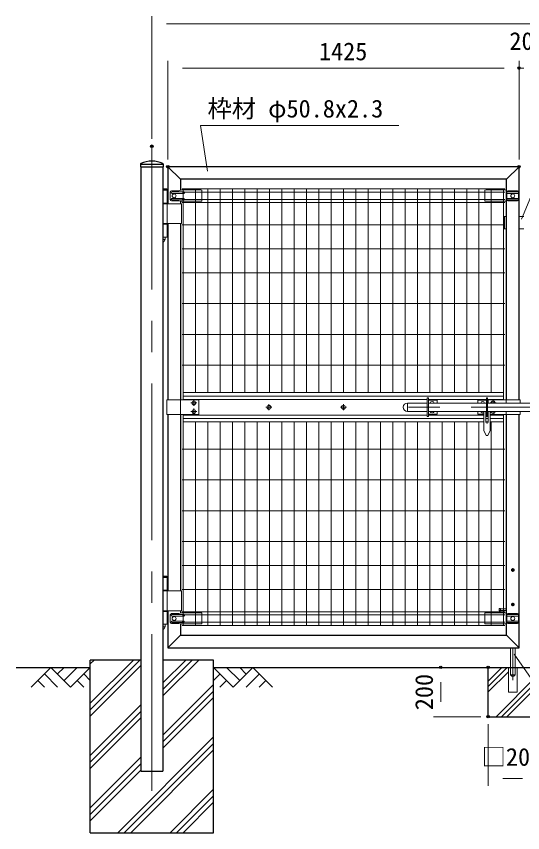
# Model space of a CAD drawing. Units: millimetres, scale not verified. Extents: x -6300 to 6300, y -4455 to 4455.
# Drawn here: x -3371 to -1317, y -2481 to 829 of the extents above; entities that cross this region are included whole.
import ezdxf
from ezdxf.enums import TextEntityAlignment as Align

# ---------------------------------------------------------------- set-up
doc = ezdxf.new("R2010")
doc.units = ezdxf.units.MM
doc.header["$LTSCALE"] = 20
doc.header["$PDMODE"] = 32
doc.header["$PDSIZE"] = 10
doc.linetypes.add('DASHED', pattern=[7.5, 6, -1.5])
doc.linetypes.add('USER1', pattern=[50.8, 31.75, -6.35, 6.35, -6.35])
for name, color, linetype, lineweight in [('0-0_D-STR1', 1, 'Continuous', 25), ('0-1_D-BMK', 2, 'USER1', 13), ('0-2_D-DCR-HCH', 7, 'Continuous', 13), ('0-3_D-STR4', 7, 'Continuous', 25), ('0-4_D-STR2', 7, 'Continuous', 13), ('0-5_D-STR3', 3, 'Continuous', 13), ('0-6_D-BGD', 7, 'Continuous', 25), ('0-7_D-STR-DIM', 7, 'Continuous', 13), ('0-9_Defpoints', 8, 'Continuous', 25), ('0-A_D-STR-TXT', 7, 'Continuous', 13)]:
    doc.layers.add(name, color=color, linetype=linetype, lineweight=lineweight)
doc.styles.add('ＭＳ ゴシック', font='')
doc.styles.get('ＭＳ ゴシック').set_extended_font_data('MS Gothic')

msp = doc.modelspace()

# ---------------------------------------------------------------- linework, layer by layer
at = {"layer": '0-0_D-STR1'}
for p, q in [((-2867.88, 229.48), (-2774.88, 229.48)), ((-2867.88, 229.48), (-2867.88, 219.48)), ((-2867.88, 219.48), (-2774.88, 219.48)), ((-2865.93, 219.48), (-2865.93, -2230.52)), ((-2776.83, 219.48), (-2776.83, -2230.52)), ((-2774.88, 229.48), (-2774.88, 219.48)), ((-2756.38, 219.48), (-2705.58, 168.68)), ((-1331.38, 219.48), (-1382.18, 168.68)), ((-2705.58, 79.66), (-2705.58, 69.48)), ((-2756.38, -10.52), (-2756.38, -725.52)), ((-2705.58, -10.52), (-2705.58, -725.52)), ((-2756.38, -785.52), (-2756.38, -1500.52)), ((-2705.58, -785.52), (-2705.58, -1500.52)), ((-2756.38, -1580.52), (-2756.38, -1730.52)), ((-2705.58, -1580.52), (-2705.58, -1590.43)), ((-2705.58, -1634.34), (-2705.58, -1679.72)), ((-2705.58, -1679.72), (-2756.38, -1730.52)), ((-1382.18, -1679.72), (-1331.38, -1730.52)), ((-2865.93, -2230.52), (-2776.83, -2230.52))]:
    msp.add_line(p, q, dxfattribs=at)
for points in [[(-1331.38, -725.52), (-1331.38, 219.48), (-2756.38, 219.48), (-2756.38, 69.48)], [(-1382.18, -725.52), (-1382.18, 168.68), (-2705.58, 168.68), (-2705.58, 123.57)], [(-2756.38, -1730.52), (-1331.38, -1730.52), (-1331.38, -1669.72), (-1331.38, -785.52)], [(-2705.58, -1679.72), (-1382.18, -1679.72), (-1382.18, -1669.72), (-1382.18, -785.52)]]:
    msp.add_lwpolyline(points, dxfattribs=at)
for centre, radius, start, end in [((-2864.68, 229.48), 3.2, 120.05225, 180), ((-2821.38, 138.82), 103.66, 64.33066, 115.66934), ((-2778.08, 229.48), 3.2, 0, 59.94775)]:
    msp.add_arc(centre, radius, start, end, dxfattribs=at)
at = {"layer": '0-1_D-BMK'}
for p, q in [((-2821.38, -2310.52), (-2821.38, 309.48)), ((-2650.98, -750.02), (-2650.98, -726.02)), ((-1436.78, -738.52), (-1436.78, -726.02)), ((-2662.98, -738.02), (-2638.98, -738.02)), ((-2650.98, -785.02), (-2650.98, -761.02)), ((-2358.37, -755.52), (-2334.37, -755.52)), ((-2346.37, -767.52), (-2346.37, -743.52)), ((-2031.88, -755.52), (-2055.88, -755.52)), ((-2043.88, -767.52), (-2043.88, -743.52)), ((-891.13, -755.52), (-1811.13, -755.52)), ((-1424.78, -738.02), (-1448.78, -738.02)), ((-2662.98, -773.02), (-2638.98, -773.02)), ((-1424.78, -773.02), (-1448.78, -773.02)), ((-1436.78, -785.02), (-1436.78, -772.52)), ((-1363.92, -1415.52), (-1349.64, -1415.52)), ((-1356.78, -1422.66), (-1356.78, -1408.38)), ((-1363.92, -1555.52), (-1349.64, -1555.52)), ((-1356.78, -1562.66), (-1356.78, -1548.38)), ((-1356.78, -1862.2), (-1356.78, -1730.52))]:
    msp.add_line(p, q, dxfattribs=at)
at = {"layer": '0-2_D-DCR-HCH'}
for p, q in [((-3071.38, -1796.55), (-3055.35, -1780.52)), ((-3071.38, -1982.16), (-2869.74, -1780.52)), ((-3071.38, -1955.65), (-2896.25, -1780.52)), ((-2776.83, -1926.26), (-2631.09, -1780.52)), ((-2776.83, -1899.75), (-2657.6, -1780.52)), ((-2776.83, -1873.23), (-2684.12, -1780.52)), ((-3231.02, -1810.52), (-3310.83, -1890.34)), ((-3231.02, -1810.52), (-3151.2, -1890.34)), ((-3204.41, -1837.13), (-3177.8, -1810.52)), ((-3177.8, -1863.73), (-3124.59, -1810.52)), ((-3151.2, -1890.34), (-3071.38, -1810.52)), ((-3071.38, -2008.68), (-2865.93, -1803.23)), ((-2491.56, -1890.34), (-2571.38, -1810.52)), ((-2464.96, -1863.73), (-2518.17, -1810.52)), ((-2411.74, -1810.52), (-2491.56, -1890.34)), ((-2438.21, -1837.26), (-2464.96, -1810.52)), ((-2411.74, -1810.52), (-2331.93, -1890.34)), ((-1456.78, -1887.78), (-1379.52, -1810.52)), ((-1456.78, -1865.68), (-1401.62, -1810.52)), ((-3257.62, -1837.13), (-3204.17, -1890.34)), ((-3097.99, -1837.13), (-3071.38, -1863.61)), ((-2544.77, -1837.13), (-2571.38, -1863.61)), ((-2385.14, -1837.13), (-2438.59, -1890.34)), ((-1456.78, -1909.88), (-1374.78, -1827.88)), ((-1424.84, -2010.52), (-1256.78, -1842.46)), ((-3284.23, -1863.73), (-3257.5, -1890.34)), ((-3124.59, -1863.73), (-3097.86, -1890.34)), ((-2776.83, -2085.36), (-2571.38, -1879.91)), ((-2518.17, -1863.73), (-2544.9, -1890.34)), ((-2358.53, -1863.73), (-2385.26, -1890.34)), ((-1402.74, -2010.52), (-1256.78, -1864.56)), ((-1380.65, -2010.52), (-1256.78, -1886.65)), ((-2776.83, -2111.88), (-2571.38, -1906.43)), ((-2776.83, -2138.4), (-2571.38, -1932.95)), ((-3071.38, -2167.78), (-2865.93, -1962.33)), ((-3071.38, -2194.3), (-2865.93, -1988.85)), ((-3071.38, -2220.81), (-2865.93, -2015.36)), ((-2959.86, -2480.52), (-2571.38, -2092.04)), ((-2933.34, -2480.52), (-2571.38, -2118.56)), ((-2906.82, -2480.52), (-2571.38, -2145.08)), ((-3071.38, -2379.91), (-2865.93, -2174.46)), ((-3071.38, -2406.43), (-2865.93, -2200.98)), ((-3071.38, -2432.95), (-2865.93, -2227.5)), ((-2747.72, -2480.52), (-2571.38, -2304.18)), ((-2721.21, -2480.52), (-2571.38, -2330.69)), ((-2694.69, -2480.52), (-2571.38, -2357.21))]:
    msp.add_line(p, q, dxfattribs=at)
at = {"layer": '0-3_D-STR4'}
for p, q in [((-3071.38, -2480.52), (-3071.38, -1780.52)), ((-2865.93, -1780.52), (-3071.38, -1780.52)), ((-2571.38, -1780.52), (-2776.83, -1780.52)), ((-2571.38, -2480.52), (-2571.38, -1780.52)), ((-1456.78, -2010.52), (-1456.78, -1810.52)), ((-3071.38, -2480.52), (-2571.38, -2480.52))]:
    msp.add_line(p, q, dxfattribs=at)
msp.add_lwpolyline([(-1456.78, -2010.52), (-1256.78, -2010.52), (-1256.78, -1810.52)], dxfattribs=at)
at = {"layer": '0-4_D-STR2'}
for p, q in [((-1388.88, 129.48), (-2698.88, 129.48)), ((-1388.88, 116.38), (-2698.88, 116.38)), ((-2693.88, -705.76), (-2693.88, 129.48)), ((-2643.88, -696.37), (-2643.88, 129.48)), ((-2593.88, -696.37), (-2593.88, 129.48)), ((-2543.88, -696.37), (-2543.88, 129.48)), ((-2493.88, -696.37), (-2493.88, 129.48)), ((-2443.88, -696.37), (-2443.88, 129.48)), ((-2393.88, -696.37), (-2393.88, 129.48)), ((-2343.88, -696.37), (-2343.88, 129.48)), ((-2293.88, -696.37), (-2293.88, 129.48)), ((-2243.88, -696.37), (-2243.88, 129.48)), ((-2193.88, -696.37), (-2193.88, 129.48)), ((-2143.88, -696.37), (-2143.88, 129.48)), ((-2093.88, -696.37), (-2093.88, 129.48)), ((-2043.88, -696.37), (-2043.88, 129.48)), ((-1993.88, -696.37), (-1993.88, 129.48)), ((-1943.88, -696.37), (-1943.88, 129.48)), ((-1893.88, -696.37), (-1893.88, 129.48)), ((-1843.88, -696.37), (-1843.88, 129.48)), ((-1793.88, -696.37), (-1793.88, 129.48)), ((-1743.88, -696.37), (-1743.88, 129.48)), ((-1693.88, -696.37), (-1693.88, 129.48)), ((-1643.88, -696.37), (-1643.88, 129.48)), ((-1593.88, -696.37), (-1593.88, 129.48)), ((-1543.88, -696.37), (-1543.88, 129.48)), ((-1493.88, -696.37), (-1493.88, 129.48)), ((-1443.88, -696.37), (-1443.88, 129.48)), ((-1393.88, -705.52), (-1393.88, 129.48)), ((-1388.88, 86.58), (-2698.88, 86.58)), ((-1388.88, 74.72), (-2698.88, 74.72)), ((-2698.88, -16.52), (-1388.88, -16.52)), ((-2698.88, -113.52), (-1388.88, -113.52)), ((-2698.88, -210.52), (-1388.88, -210.52)), ((-2698.88, -335.52), (-1388.88, -335.52)), ((-2698.88, -460.52), (-1388.88, -460.52)), ((-2698.88, -585.52), (-1388.88, -585.52)), ((-2693.88, -1640.52), (-2693.88, -805.76)), ((-2643.88, -1640.52), (-2643.88, -814.67)), ((-2593.88, -1640.52), (-2593.88, -814.67)), ((-2543.88, -1640.52), (-2543.88, -814.67)), ((-2493.88, -1640.52), (-2493.88, -814.67)), ((-2443.88, -1640.52), (-2443.88, -814.67)), ((-2393.88, -1640.52), (-2393.88, -814.67)), ((-2343.88, -1640.52), (-2343.88, -814.67)), ((-2293.88, -1640.52), (-2293.88, -814.67)), ((-2243.88, -1640.52), (-2243.88, -814.67)), ((-2193.88, -1640.52), (-2193.88, -814.67)), ((-2143.88, -1640.52), (-2143.88, -814.67)), ((-2093.88, -1640.52), (-2093.88, -814.67)), ((-2043.88, -1640.52), (-2043.88, -814.67)), ((-1993.88, -1640.52), (-1993.88, -814.67)), ((-1943.88, -1640.52), (-1943.88, -814.67)), ((-1893.88, -1640.52), (-1893.88, -814.67)), ((-1843.88, -1640.52), (-1843.88, -814.67)), ((-1793.88, -1640.52), (-1793.88, -814.67)), ((-1743.88, -1640.52), (-1743.88, -814.67)), ((-1693.88, -1640.52), (-1693.88, -814.67)), ((-1643.88, -1640.52), (-1643.88, -814.67)), ((-1593.88, -1640.52), (-1593.88, -814.67)), ((-1543.88, -1640.52), (-1543.88, -814.67)), ((-1493.88, -1640.52), (-1493.88, -814.67)), ((-1443.88, -1640.52), (-1443.88, -814.67)), ((-1393.88, -1548.22), (-1393.88, -805.52)), ((-2698.88, -925.52), (-1388.88, -925.52)), ((-2698.88, -1050.52), (-1388.88, -1050.52)), ((-2698.88, -1175.52), (-1388.88, -1175.52)), ((-2698.88, -1300.52), (-1388.88, -1300.52)), ((-2698.88, -1397.52), (-1388.88, -1397.52)), ((-2698.88, -1494.52), (-1388.88, -1494.52)), ((-1393.88, -1640.52), (-1393.88, -1548.22)), ((-1388.88, -1585.76), (-2698.88, -1585.76)), ((-1388.88, -1597.62), (-2698.88, -1597.62)), ((-1388.88, -1627.42), (-2698.88, -1627.42)), ((-1388.88, -1640.52), (-2698.88, -1640.52))]:
    msp.add_line(p, q, dxfattribs=at)
at = {"layer": '0-5_D-STR3'}
for p, q in [((-2761.36, 129.48), (-2776.81, 129.48)), ((-2759.36, 127.48), (-2776.81, 127.48)), ((-2759.34, 124.48), (-2776.81, 124.48)), ((-2761.36, 129.48), (-2759.36, 127.48)), ((-2759.36, 124.48), (-2759.36, 127.48)), ((-2759.34, 124.48), (-2759.34, 72.48)), ((-2746.47, 116.48), (-2746.47, 86.48)), ((-2711.62, 121.48), (-2741.47, 121.48)), ((-2691.98, 117.48), (-2739.39, 117.48)), ((-2691.98, 111.48), (-2739.39, 111.48)), ((-2700.07, 125.48), (-2711.62, 121.48)), ((-2622.98, 125.48), (-2700.07, 125.48)), ((-2622.98, 125.48), (-2617.98, 124.48)), ((-2617.98, 124.48), (-2617.98, 80.66)), ((-1464.78, 125.48), (-1469.78, 124.48)), ((-1469.78, 124.48), (-1469.78, 80.66)), ((-1464.78, 125.48), (-1387.69, 125.48)), ((-1387.69, 125.48), (-1382.18, 123.57)), ((-1380.44, 117.48), (-1333.72, 117.48)), ((-1380.44, 111.48), (-1333.72, 111.48)), ((-1380.44, 111.48), (-1380.44, 91.48)), ((-1376.44, 121.48), (-1337.72, 121.48)), ((-1333.72, 111.48), (-1333.72, 91.48)), ((-2701, 69.48), (-2776.83, 69.48)), ((-2759.34, 72.48), (-2776.81, 72.48)), ((-2766.84, 72.48), (-2766.84, 69.48)), ((-2759.36, 69.48), (-2759.36, -10.52)), ((-2711.62, 81.48), (-2741.47, 81.48)), ((-2691.98, 91.48), (-2739.39, 91.48)), ((-2691.98, 85.48), (-2739.39, 85.48)), ((-2706.37, 79.66), (-2711.62, 81.48)), ((-2706.37, 79.66), (-2618.98, 79.66)), ((-2701, 69.48), (-2701, -10.52)), ((-1382.18, 79.66), (-1468.78, 79.66)), ((-1380.44, 91.48), (-1333.72, 91.48)), ((-1380.44, 85.48), (-1333.72, 85.48)), ((-1376.44, 81.48), (-1337.72, 81.48)), ((-1382.18, 17.98), (-1392.58, 17.98)), ((-1392.58, 17.98), (-1392.58, -32.02)), ((-1311.38, 17.98), (-1331.38, 17.98)), ((-2701, -10.52), (-2776.83, -10.52)), ((-2759.34, -13.52), (-2776.81, -13.52)), ((-2757.84, -13.52), (-2776.81, -13.52)), ((-2759.34, -13.52), (-2759.34, -65.52)), ((-2759.34, -13.52), (-2759.34, -65.52)), ((-2757.84, -10.52), (-2757.84, -13.52)), ((-1382.18, -32.02), (-1392.58, -32.02)), ((-1311.38, -32.02), (-1331.38, -32.02)), ((-2759.34, -65.52), (-2776.81, -65.52)), ((-2759.34, -65.52), (-2776.81, -65.52)), ((-2766.84, -65.52), (-2766.84, -75.52)), ((-2766.84, -75.52), (-2776.81, -75.52)), ((-2772.84, -85.52), (-2776.81, -85.52)), ((-2766.84, -75.52), (-2772.84, -85.52)), ((-2761.19, -725.52), (-2630.98, -725.52)), ((-2761.19, -725.52), (-2761.19, -785.52)), ((-2704.73, -725.52), (-2704.73, -785.52)), ((-1393.88, -696.37), (-2693.88, -696.37)), ((-2693.88, -696.37), (-2693.88, -725.52)), ((-1393.88, -710.24), (-2693.88, -710.24)), ((-1703.88, -723.64), (-2693.88, -723.64)), ((-2630.98, -725.52), (-2630.98, -785.52)), ((-1703.88, -718.02), (-1703.88, -793.02)), ((-1703.88, -718.02), (-1699.38, -718.02)), ((-1699.38, -718.02), (-1699.38, -793.02)), ((-1463.38, -723.64), (-1699.38, -723.64)), ((-1699.38, -727.02), (-1663.88, -727.02)), ((-1663.88, -727.02), (-1663.88, -738.52)), ((-1498.88, -727.02), (-1498.88, -738.52)), ((-1463.38, -727.02), (-1498.88, -727.02)), ((-1463.38, -718.02), (-1463.38, -793.02)), ((-1458.88, -718.02), (-1463.38, -718.02)), ((-1458.88, -718.02), (-1458.88, -793.02)), ((-1393.88, -723.64), (-1458.88, -723.64)), ((-1326.57, -725.52), (-1456.78, -725.52)), ((-1456.78, -725.52), (-1456.78, -738.52)), ((-1393.88, -696.37), (-1393.88, -725.52)), ((-1383.03, -725.52), (-1383.03, -738.52)), ((-1326.57, -725.52), (-1326.57, -738.52)), ((-1784.13, -738.52), (-1784.13, -772.52)), ((-1703.88, -738.52), (-1784.13, -738.52)), ((-1463.38, -738.52), (-1699.38, -738.52)), ((-1183.88, -738.52), (-1458.88, -738.52)), ((-2761.19, -785.52), (-2630.98, -785.52)), ((-2693.88, -785.52), (-2693.88, -814.67)), ((-1703.88, -787.4), (-2693.88, -787.4)), ((-1703.88, -772.52), (-1784.13, -772.52)), ((-1703.88, -793.02), (-1699.38, -793.02)), ((-1463.38, -772.52), (-1699.38, -772.52)), ((-1699.38, -784.02), (-1663.88, -784.02)), ((-1473.63, -787.4), (-1699.38, -787.4)), ((-1663.88, -772.52), (-1663.88, -784.02)), ((-1498.88, -772.52), (-1498.88, -784.02)), ((-1473.63, -784.02), (-1498.88, -784.02)), ((-1473.63, -772.52), (-1473.63, -850.52)), ((-1465.63, -772.52), (-1465.63, -816.02)), ((-1463.38, -784.02), (-1465.63, -784.02)), ((-1463.38, -787.4), (-1465.63, -787.4)), ((-1458.88, -793.02), (-1463.38, -793.02)), ((-1183.88, -772.52), (-1458.88, -772.52)), ((-1456.63, -787.4), (-1458.88, -787.4)), ((-1456.78, -772.52), (-1456.78, -785.52)), ((-1456.63, -785.52), (-1456.78, -785.52)), ((-1456.63, -772.52), (-1456.63, -816.02)), ((-1448.63, -772.52), (-1448.63, -850.52)), ((-1326.57, -785.52), (-1448.63, -785.52)), ((-1393.88, -787.4), (-1448.63, -787.4)), ((-1393.88, -785.52), (-1393.88, -814.67)), ((-1383.03, -772.52), (-1383.03, -785.52)), ((-1326.57, -772.52), (-1326.57, -785.52)), ((-1473.63, -800.8), (-2693.88, -800.8)), ((-1473.63, -814.67), (-2693.88, -814.67)), ((-1456.63, -800.8), (-1465.63, -800.8)), ((-1456.63, -814.67), (-1465.63, -814.67)), ((-1393.88, -800.8), (-1448.63, -800.8)), ((-1393.88, -814.67), (-1448.63, -814.67)), ((-1464.13, -870.52), (-1473.63, -850.52)), ((-1458.13, -870.52), (-1448.63, -850.52)), ((-1458.13, -870.52), (-1464.13, -870.52)), ((-2761.36, -1440.52), (-2776.81, -1440.52)), ((-2759.36, -1442.52), (-2776.81, -1442.52)), ((-2759.34, -1445.52), (-2776.81, -1445.52)), ((-2761.36, -1440.52), (-2759.36, -1442.52)), ((-2759.36, -1445.52), (-2759.36, -1442.52)), ((-2759.34, -1445.52), (-2759.34, -1497.52)), ((-2701, -1500.52), (-2776.83, -1500.52)), ((-2759.34, -1497.52), (-2776.81, -1497.52)), ((-2766.84, -1497.52), (-2766.84, -1500.52)), ((-2759.36, -1500.52), (-2759.36, -1580.52)), ((-2701, -1500.52), (-2701, -1580.52)), ((-2701, -1580.52), (-2776.83, -1580.52)), ((-2759.34, -1583.52), (-2776.81, -1583.52)), ((-2757.84, -1583.52), (-2776.81, -1583.52)), ((-2759.34, -1583.52), (-2759.34, -1635.52)), ((-2759.34, -1583.52), (-2759.34, -1635.52)), ((-2757.84, -1580.52), (-2757.84, -1583.52)), ((-2700.07, -1588.52), (-2711.62, -1592.52)), ((-2622.98, -1588.52), (-2700.07, -1588.52)), ((-2622.98, -1588.52), (-2617.98, -1589.52)), ((-1464.78, -1588.52), (-1469.78, -1589.52)), ((-1464.78, -1588.52), (-1387.69, -1588.52)), ((-1412.28, -1581.02), (-1412.28, -1571.02)), ((-1412.28, -1571.02), (-1406.28, -1571.02)), ((-1412.28, -1573.02), (-1382.18, -1573.02)), ((-1412.28, -1579.02), (-1382.18, -1579.02)), ((-1412.28, -1581.02), (-1406.28, -1581.02)), ((-1406.28, -1581.02), (-1406.28, -1571.02)), ((-1387.69, -1588.52), (-1382.18, -1590.43)), ((-2746.47, -1597.52), (-2746.47, -1627.52)), ((-2711.62, -1592.52), (-2741.47, -1592.52)), ((-2691.98, -1596.52), (-2739.39, -1596.52)), ((-2691.98, -1602.52), (-2739.39, -1602.52)), ((-2617.98, -1589.52), (-2617.98, -1633.34)), ((-1469.78, -1589.52), (-1469.78, -1633.34)), ((-1380.44, -1596.52), (-1333.72, -1596.52)), ((-1380.44, -1602.52), (-1333.72, -1602.52)), ((-1380.44, -1602.52), (-1380.44, -1622.52)), ((-1376.44, -1592.52), (-1337.72, -1592.52)), ((-1333.72, -1602.52), (-1333.72, -1622.52)), ((-2759.34, -1635.52), (-2776.81, -1635.52)), ((-2759.34, -1635.52), (-2776.81, -1635.52)), ((-2766.84, -1645.52), (-2776.81, -1645.52)), ((-2766.84, -1645.52), (-2772.84, -1655.52)), ((-2766.84, -1635.52), (-2766.84, -1645.52)), ((-2711.62, -1632.52), (-2741.47, -1632.52)), ((-2691.98, -1622.52), (-2739.39, -1622.52)), ((-2691.98, -1628.52), (-2739.39, -1628.52)), ((-2706.37, -1634.34), (-2711.62, -1632.52)), ((-2706.37, -1634.34), (-2618.98, -1634.34)), ((-1382.18, -1634.34), (-1468.78, -1634.34)), ((-1380.44, -1622.52), (-1333.72, -1622.52)), ((-1380.44, -1628.52), (-1333.72, -1628.52)), ((-1376.44, -1632.52), (-1337.72, -1632.52)), ((-2772.84, -1655.52), (-2776.81, -1655.52)), ((-1366.28, -1730.52), (-1366.28, -1841.02)), ((-1347.28, -1730.52), (-1347.28, -1841.02)), ((-1374.78, -1910.52), (-1374.78, -1810.52)), ((-1361.28, -1846.02), (-1352.28, -1846.02)), ((-1352.28, -1846.02), (-1347.28, -1841.02))]:
    msp.add_line(p, q, dxfattribs=at)
at = {"layer": '0-5_D-STR3', "linetype": 'DASHED'}
msp.add_line((-1390.55, 17.98), (-1390.55, -32.02), dxfattribs=at)
at = {"layer": '0-5_D-STR3'}
for points in [[(-1356.78, -1421.4), (-1351.69, -1418.46), (-1351.69, -1412.58), (-1356.78, -1409.64), (-1361.87, -1412.58), (-1361.87, -1418.46)], [(-1356.78, -1561.4), (-1351.69, -1558.46), (-1351.69, -1552.58), (-1356.78, -1549.64), (-1361.87, -1552.58), (-1361.87, -1558.46)]]:
    msp.add_lwpolyline(points, close=True, dxfattribs=at)
for points in [[(-1374.78, -1910.52), (-1338.78, -1910.52), (-1338.78, -1810.52)], [(-1361.28, -1846.02), (-1366.28, -1841.02), (-1347.28, -1841.02)]]:
    msp.add_lwpolyline(points, dxfattribs=at)
for centre, radius in [((-2730.98, 101.48), 8), ((-1356.78, 101.48), 8), ((-2650.98, -738.02), 8), ((-2346.37, -755.52), 8), ((-2043.88, -755.52), 8), ((-2650.98, -773.02), 8), ((-1356.78, -1415.52), 5.1), ((-1356.78, -1415.52), 3), ((-1356.78, -1555.52), 5.1), ((-1356.78, -1555.52), 3), ((-2730.98, -1612.52), 8), ((-1356.78, -1612.52), 8)]:
    msp.add_circle(centre, radius, dxfattribs=at)
for centre, radius, start, end in [((-2741.47, 116.48), 5, 90, 180), ((-2739.39, 114.48), 3, 90, 270), ((-2691.98, 114.48), 3, 270, 90), ((-1375.19, 114.48), 6.05, 150.26731, 209.73269), ((-1376.44, 117.48), 4, 90, 180), ((-1337.72, 117.48), 4, 0, 90), ((-1338.97, 114.48), 6.05, 330.26731, 29.73269), ((-2741.47, 86.48), 5, 180, 270), ((-2739.39, 88.48), 3, 90, 270), ((-2691.98, 88.48), 3, 270, 90), ((-2618.98, 80.66), 1, 270, 0), ((-1468.78, 80.66), 1, 180, 270), ((-1375.17, 88.48), 6.07, 150.37394, 209.62606), ((-1376.44, 85.48), 4, 180, 270), ((-1337.72, 85.48), 4, 270, 0), ((-1339, 88.48), 6.07, 330.37394, 29.62606), ((-1784.13, -755.52), 17, 90, 270), ((-1683.88, -740.52), 8, 14.47751, 165.52249), ((-1478.88, -740.52), 8, 14.47751, 165.52249), ((-1436.78, -738.02), 8, 356.41668, 183.58332), ((-1683.88, -770.52), 8, 194.47751, 345.52249), ((-1478.88, -770.52), 8, 194.47751, 311.0145), ((-1436.78, -773.02), 8, 176.41668, 3.58332), ((-1461.13, -816.02), 4.5, 180, 0), ((-2741.47, -1597.52), 5, 90, 180), ((-2739.39, -1599.52), 3, 90, 270), ((-2691.98, -1599.52), 3, 270, 90), ((-1375.19, -1599.52), 6.05, 150.26731, 209.73269), ((-1376.44, -1596.52), 4, 90, 180), ((-1337.72, -1596.52), 4, 0, 90), ((-1338.97, -1599.52), 6.05, 330.26731, 29.73269), ((-2741.47, -1627.52), 5, 180, 270), ((-2739.39, -1625.52), 3, 90, 270), ((-2691.98, -1625.52), 3, 270, 90), ((-2618.98, -1633.34), 1, 270, 0), ((-1468.78, -1633.34), 1, 180, 270), ((-1375.17, -1625.52), 6.07, 150.37394, 209.62606), ((-1376.44, -1628.52), 4, 180, 270), ((-1337.72, -1628.52), 4, 270, 0), ((-1339, -1625.52), 6.07, 330.37394, 29.62606)]:
    msp.add_arc(centre, radius, start, end, dxfattribs=at)
at = {"layer": '0-6_D-BGD'}
for p, q in [((-3371.38, -1810.52), (-3071.38, -1810.52)), ((-2571.38, -1810.52), (-71.38, -1810.52))]:
    msp.add_line(p, q, dxfattribs=at)
at = {"layer": '0-7_D-STR-DIM'}
for p, q in [((-2821.38, 332.48), (-2821.38, 829.48)), ((-2761.38, 799.48), (118.62, 799.48)), ((-2756.38, 249.48), (-2756.38, 649.48)), ((-1331.38, 249.48), (-1331.38, 649.48)), ((-1331.38, 249.48), (-1331.38, 649.48)), ((-2696.38, 619.48), (-1391.38, 619.48)), ((-1391.38, 619.48), (-1451.38, 619.48)), ((-1331.38, 619.48), (-1311.38, 619.48)), ((-1486.78, -1810.52), (-1679.06, -1810.52)), ((-1649.06, -1950.52), (-1649.06, -1870.52)), ((-1486.78, -2010.52), (-1679.06, -2010.52)), ((-1456.78, -2040.52), (-1456.78, -2290.52)), ((-1396.78, -2260.52), (-1316.78, -2260.52))]:
    msp.add_line(p, q, dxfattribs=at)
at = {"layer": '0-9_Defpoints'}
for p in [(-1331.38, 619.48), (-2821.38, 302.48), (-2756.38, 219.48), (-1331.38, 219.48), (-1649.06, -1810.52), (-1456.78, -1810.52), (-1456.78, -2010.52)]:
    msp.add_point(p, dxfattribs=at)
at = {"layer": '0-A_D-STR-TXT'}
for points in [[(-1819.51, 386.36), (-2623.43, 386.36), (-2596.14, 201.5)], [(-848.12, 307.99), (-1195.58, 307.99), (-1320.8, 7.53)], [(-536.17, -2048.13), (-1147.07, -2048.13), (-1350.8, -1756.23)]]:
    msp.add_lwpolyline(points, dxfattribs=at)

# ---------------------------------------------------------------- texts
at = {"layer": '0-7_D-STR-DIM', "style": 'ＭＳ ゴシック'}
for s, p in [('20', (-1370.51, 671.6)), ('1425', (-2143.26, 629.6)), ('□200', (-1483.01, -2230.91))]:
    msp.add_text(s, height=72.14, dxfattribs=at).set_placement(p, align=Align.BOTTOM_LEFT)
msp.add_text('200', height=72.14, rotation=90, dxfattribs=at).set_placement((-1659.18, -1984.02), align=Align.BOTTOM_LEFT)
at = {"layer": '0-A_D-STR-TXT', "style": 'ＭＳ ゴシック'}
msp.add_text('枠材 φ50.8x2.3', height=72.14, dxfattribs=at).set_placement((-2595.42, 397.6), align=Align.BOTTOM_LEFT)

doc.saveas('drawing.dxf')
